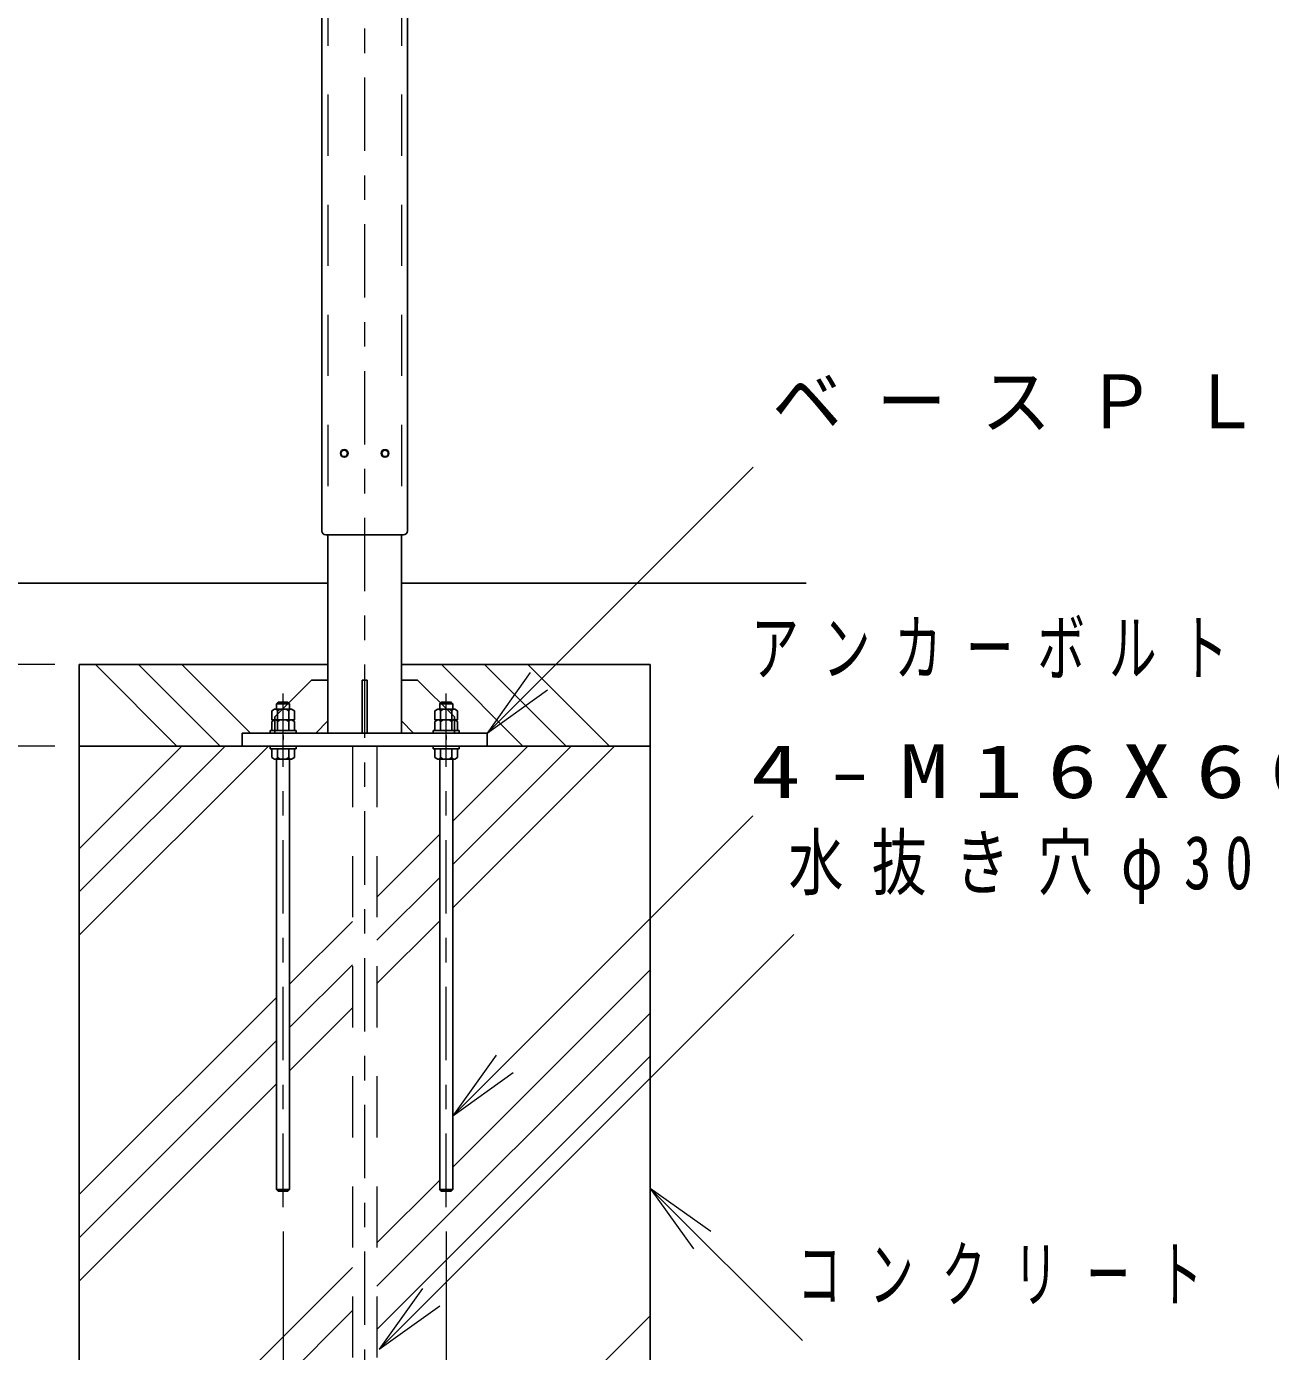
# Model space of a CAD drawing. Units: millimetres on the paper. Extents: x 895 to 1260, y 297 to 554.
# Drawn here: x 937.7 to 988.6, y 371.3 to 425.5 of the extents above; entities that cross this region are included whole.
import ezdxf

# ---------------------------------------------------------------- set-up
doc = ezdxf.new("R2010")
doc.units = ezdxf.units.MM
doc.linetypes.add('USER1', pattern=[4.5, 2.5, -2])
doc.linetypes.add('USER2', pattern=[6, 3, -1, 1, -1])
doc.layers.add('1_30', color=131, linetype='Continuous', lineweight=25)
doc.styles.add('ＭＳ ゴシック', font='')
doc.styles.get('ＭＳ ゴシック').set_extended_font_data('MS Gothic')

# ---------------------------------------------------------------- blocks, each defined once
blk = doc.blocks.new('open_arrow')
at = {"color": 0, "linetype": 'Continuous', "lineweight": -2}
blk.add_lwpolyline([(7.5, 1.25), (0, 0), (7.5, -1.25)], dxfattribs=at)

msp = doc.modelspace()

# ---------------------------------------------------------------- linework, layer by layer
at = {"layer": '1_30', "color": 2, "linetype": 'USER2', "lineweight": 13}
msp.add_line((951.559, 495.414), (951.559, 364.08), dxfattribs=at)
at = {"layer": '1_30', "color": 4, "linetype": 'USER1', "lineweight": 13}
for p, q in [((950.059, 494.714), (950.059, 404.714)), ((953.059, 494.714), (953.059, 404.714))]:
    msp.add_line(p, q, dxfattribs=at)
at = {"layer": '1_30', "color": 21}
for p, q in [((949.809, 494.548), (949.809, 404.881)), ((953.309, 494.548), (953.309, 404.881)), ((949.975, 404.714), (953.142, 404.714))]:
    msp.add_line(p, q, dxfattribs=at)
at = {"layer": '1_30', "color": 7, "lineweight": 13}
for p, q in [((956.559, 396.614), (967.431, 407.487)), ((938.892, 399.414), (927.225, 399.414)), ((943.886, 396.081), (940.553, 399.414)), ((945.654, 396.081), (942.321, 399.414)), ((946.888, 396.614), (944.088, 399.414)), ((958.028, 396.081), (954.695, 399.414)), ((959.796, 396.081), (956.463, 399.414)), ((961.564, 396.081), (958.231, 399.414)), ((938.892, 396.081), (927.225, 396.081)), ((939.892, 388.349), (947.624, 396.081)), ((939.892, 390.116), (945.856, 396.081)), ((939.892, 391.884), (944.089, 396.081)), ((955.159, 389.473), (961.766, 396.081)), ((955.159, 391.241), (959.999, 396.081)), ((955.159, 393.009), (958.231, 396.081)), ((955.159, 380.968), (967.424, 393.234)), ((952.059, 389.909), (954.625, 392.475)), ((952.059, 388.141), (954.625, 390.708)), ((948.492, 386.342), (951.059, 388.909)), ((952.059, 386.373), (954.625, 388.94)), ((952.15, 371.428), (969.098, 388.377)), ((948.492, 384.574), (951.059, 387.141)), ((955.159, 378.867), (963.225, 386.933)), ((939.892, 377.742), (947.959, 385.809)), ((948.492, 382.807), (951.059, 385.373)), ((952.059, 373.999), (963.225, 385.166)), ((939.892, 375.974), (947.959, 384.041)), ((952.059, 372.231), (963.225, 383.398)), ((939.892, 374.207), (947.959, 382.273)), ((952.059, 375.767), (954.625, 378.333)), ((963.225, 378), (969.452, 371.774)), ((948.225, 376.237), (948.225, 358.042)), ((954.892, 376.237), (954.892, 358.042)), ((945.706, 369.414), (951.059, 374.767)), ((947.474, 369.414), (951.059, 372.999)), ((959.848, 369.414), (963.225, 372.791))]:
    msp.add_line(p, q, dxfattribs=at)
at = {"layer": '1_30', "color": 4}
for p, q in [((950.059, 404.714), (950.059, 396.614)), ((953.059, 404.714), (953.059, 396.614)), ((934.993, 402.748), (950.059, 402.748)), ((953.059, 402.748), (969.605, 402.748)), ((951.659, 398.781), (951.459, 398.781)), ((951.459, 398.781), (951.459, 396.614)), ((951.659, 396.614), (951.659, 398.781)), ((956.559, 396.614), (946.559, 396.614)), ((946.559, 396.614), (946.559, 396.081)), ((956.559, 396.081), (956.559, 396.614)), ((946.559, 396.081), (956.559, 396.081))]:
    msp.add_line(p, q, dxfattribs=at)
at = {"layer": '1_30', "color": 7}
for p, q in [((939.892, 399.414), (939.892, 369.414)), ((939.892, 399.414), (950.059, 399.414)), ((953.059, 399.414), (963.225, 399.414)), ((963.225, 399.414), (963.225, 369.414)), ((947.892, 397.281), (949.392, 398.781)), ((949.392, 398.781), (950.059, 398.781)), ((953.725, 398.781), (953.059, 398.781)), ((955.225, 397.281), (953.725, 398.781)), ((947.892, 396.614), (947.892, 397.281)), ((950.059, 397.114), (949.559, 396.614)), ((953.059, 397.114), (953.559, 396.614)), ((955.225, 396.614), (955.225, 397.281)), ((939.892, 396.081), (963.225, 396.081))]:
    msp.add_line(p, q, dxfattribs=at)
at = {"layer": '1_30', "color": 190, "linetype": 'USER2', "lineweight": 13}
for p, q in [((948.225, 377.237), (948.225, 398.492)), ((954.892, 377.237), (954.892, 398.492)), ((948.225, 396.515), (948.225, 396.354)), ((954.892, 396.515), (954.892, 396.354))]:
    msp.add_line(p, q, dxfattribs=at)
at = {"layer": '1_30', "color": 190}
for p, q in [((947.959, 397.814), (948.025, 397.881)), ((947.959, 397.814), (947.959, 397.588)), ((948.492, 397.814), (947.959, 397.814)), ((948.025, 397.881), (948.425, 397.881)), ((948.492, 397.814), (948.425, 397.881)), ((948.492, 397.588), (948.492, 397.814)), ((954.625, 397.814), (954.692, 397.881)), ((954.625, 397.814), (954.625, 397.588)), ((955.159, 397.814), (954.625, 397.814)), ((954.692, 397.881), (955.092, 397.881)), ((955.159, 397.814), (955.092, 397.881)), ((955.159, 397.588), (955.159, 397.814)), ((947.764, 397.521), (947.879, 397.588)), ((947.764, 397.154), (947.764, 397.521)), ((947.764, 397.154), (948.687, 397.154)), ((947.764, 397.088), (947.879, 397.154)), ((947.764, 396.721), (947.764, 397.088)), ((947.879, 397.588), (948.572, 397.588)), ((947.879, 397.154), (948.572, 397.154)), ((947.994, 397.521), (947.928, 397.588)), ((947.994, 397.088), (947.928, 397.154)), ((947.994, 397.521), (948.1, 397.588)), ((947.994, 397.154), (947.994, 397.521)), ((947.994, 397.088), (948.1, 397.154)), ((947.994, 396.721), (947.994, 397.088)), ((948.456, 397.521), (948.35, 397.588)), ((948.456, 397.088), (948.35, 397.154)), ((948.456, 397.521), (948.523, 397.588)), ((948.456, 397.154), (948.456, 397.521)), ((948.456, 397.088), (948.523, 397.154)), ((948.456, 396.721), (948.456, 397.088)), ((948.687, 397.521), (948.572, 397.588)), ((948.687, 397.088), (948.572, 397.154)), ((948.687, 397.521), (948.687, 397.154)), ((948.687, 397.088), (948.687, 396.721)), ((954.43, 397.521), (954.546, 397.588)), ((954.43, 397.154), (954.43, 397.521)), ((954.43, 397.154), (955.354, 397.154)), ((954.43, 397.088), (954.546, 397.154)), ((954.43, 396.721), (954.43, 397.088)), ((954.546, 397.588), (955.238, 397.588)), ((954.546, 397.154), (955.238, 397.154)), ((954.661, 397.521), (954.594, 397.588)), ((954.661, 397.088), (954.594, 397.154)), ((954.661, 397.521), (954.767, 397.588)), ((954.661, 397.154), (954.661, 397.521)), ((954.661, 397.088), (954.767, 397.154)), ((954.661, 396.721), (954.661, 397.088)), ((955.123, 397.521), (955.017, 397.588)), ((955.123, 397.088), (955.017, 397.154)), ((955.123, 397.521), (955.189, 397.588)), ((955.123, 397.154), (955.123, 397.521)), ((955.123, 397.088), (955.189, 397.154)), ((955.123, 396.721), (955.123, 397.088)), ((955.354, 397.521), (955.238, 397.588)), ((955.354, 397.088), (955.238, 397.154)), ((955.354, 397.521), (955.354, 397.154)), ((955.354, 397.088), (955.354, 396.721)), ((947.692, 396.721), (948.759, 396.721)), ((947.692, 396.721), (947.692, 396.614)), ((948.759, 396.721), (948.759, 396.614)), ((954.359, 396.721), (955.425, 396.721)), ((954.359, 396.721), (954.359, 396.614)), ((955.425, 396.721), (955.425, 396.614)), ((947.692, 395.974), (947.692, 396.081)), ((948.759, 396.081), (947.692, 396.081)), ((948.759, 395.974), (948.759, 396.081)), ((954.359, 395.974), (954.359, 396.081)), ((955.425, 396.081), (954.359, 396.081)), ((955.425, 395.974), (955.425, 396.081)), ((947.692, 395.974), (948.759, 395.974)), ((948.687, 395.974), (947.764, 395.974)), ((947.764, 395.974), (947.764, 395.608)), ((947.764, 395.608), (947.879, 395.541)), ((947.879, 395.541), (948.572, 395.541)), ((947.994, 395.608), (947.928, 395.541)), ((947.959, 377.948), (947.959, 395.541)), ((947.994, 395.974), (947.994, 395.608)), ((947.994, 395.608), (948.1, 395.541)), ((948.456, 395.608), (948.35, 395.541)), ((948.456, 395.974), (948.456, 395.608)), ((948.456, 395.608), (948.523, 395.541)), ((948.492, 377.948), (948.492, 395.541)), ((948.687, 395.608), (948.572, 395.541)), ((948.687, 395.608), (948.687, 395.974)), ((954.359, 395.974), (955.425, 395.974)), ((955.354, 395.974), (954.43, 395.974)), ((954.43, 395.974), (954.43, 395.608)), ((954.43, 395.608), (954.546, 395.541)), ((954.546, 395.541), (955.238, 395.541)), ((954.661, 395.608), (954.594, 395.541)), ((954.625, 377.948), (954.625, 395.541)), ((954.661, 395.974), (954.661, 395.608)), ((954.661, 395.608), (954.767, 395.541)), ((955.123, 395.608), (955.017, 395.541)), ((955.123, 395.974), (955.123, 395.608)), ((955.123, 395.608), (955.189, 395.541)), ((955.159, 377.948), (955.159, 395.541)), ((955.354, 395.608), (955.238, 395.541)), ((955.354, 395.608), (955.354, 395.974)), ((947.959, 377.948), (948.025, 377.881)), ((947.959, 377.948), (948.492, 377.948)), ((948.425, 377.881), (948.025, 377.881)), ((948.492, 377.948), (948.425, 377.881)), ((954.625, 377.948), (954.692, 377.881)), ((954.625, 377.948), (955.159, 377.948)), ((955.092, 377.881), (954.692, 377.881)), ((955.159, 377.948), (955.092, 377.881))]:
    msp.add_line(p, q, dxfattribs=at)
at = {"layer": '1_30', "color": 7, "linetype": 'USER1', "lineweight": 13}
for p, q in [((951.059, 396.081), (951.059, 369.414)), ((952.059, 396.081), (952.059, 369.414))]:
    msp.add_line(p, q, dxfattribs=at)
at = {"layer": '1_30', "color": 21}
for centre in [(950.725, 408.048), (952.392, 408.048)]:
    msp.add_circle(centre, 0.158, dxfattribs=at)
at = {"layer": '1_30'}
for centre in [(950.725, 408.048), (952.392, 408.048)]:
    msp.add_circle(centre, 0.133, dxfattribs=at)
at = {"layer": '1_30', "color": 21}
for centre, start, end in [((949.975, 404.881), 180, 270), ((953.142, 404.881), 270, 0)]:
    msp.add_arc(centre, 0.167, start, end, dxfattribs=at)

# ---------------------------------------------------------------- block references
at = {"layer": '1_30', "color": 7, "lineweight": 13, "xscale": 0.4, "yscale": 0.4}
for p, rotation in [((956.559, 396.614), 45), ((955.159, 380.968), 45), ((963.225, 378), 315), ((952.15, 371.428), 45)]:
    msp.add_blockref('open_arrow', p, dxfattribs=dict(at, rotation=rotation))

# ---------------------------------------------------------------- texts
at = {"layer": '1_30', "color": 7, "char_height": 2.199, "attachment_point": 4, "style": 'ＭＳ ゴシック'}
for s, insert in [('\\T1.5;\\W0.95;ベースＰＬ-16×300×300', (968.211, 410.137)), ('\\T1.5;\\W0.65;アンカーボルト', (967.353, 400.034)), ('\\T1.5;\\W1.35;4-M16X600L', (967.353, 395.034)), ('\\T1.51;\\W0.75;水抜き穴φ30', (968.879, 391.027)), ('\\T1.64;\\W0.6;コンクリート', (969.239, 374.424))]:
    msp.add_mtext(s, dxfattribs=dict(at, insert=insert))

doc.saveas('drawing.dxf')
